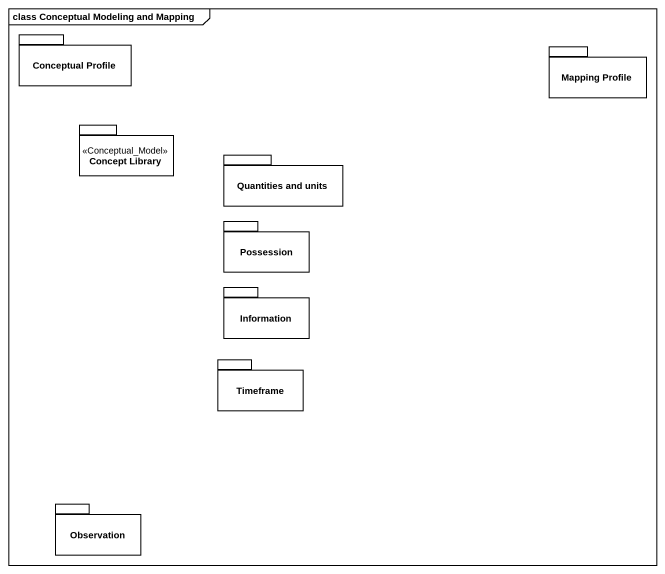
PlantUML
@startuml
mainframe class Conceptual Modeling and Mapping
package "Conceptual Profile" as Conceptual_Profile {
}
package "Mapping Profile" as Mapping_Profile {
}
package "Concept Library" as Concept_Library <<Conceptual_Model>> {
}
package "Quantities and units" as Quantities_and_units {
}
package Possession {
}
package Information {
}
package Timeframe {
}
package Observation {
}
@enduml
